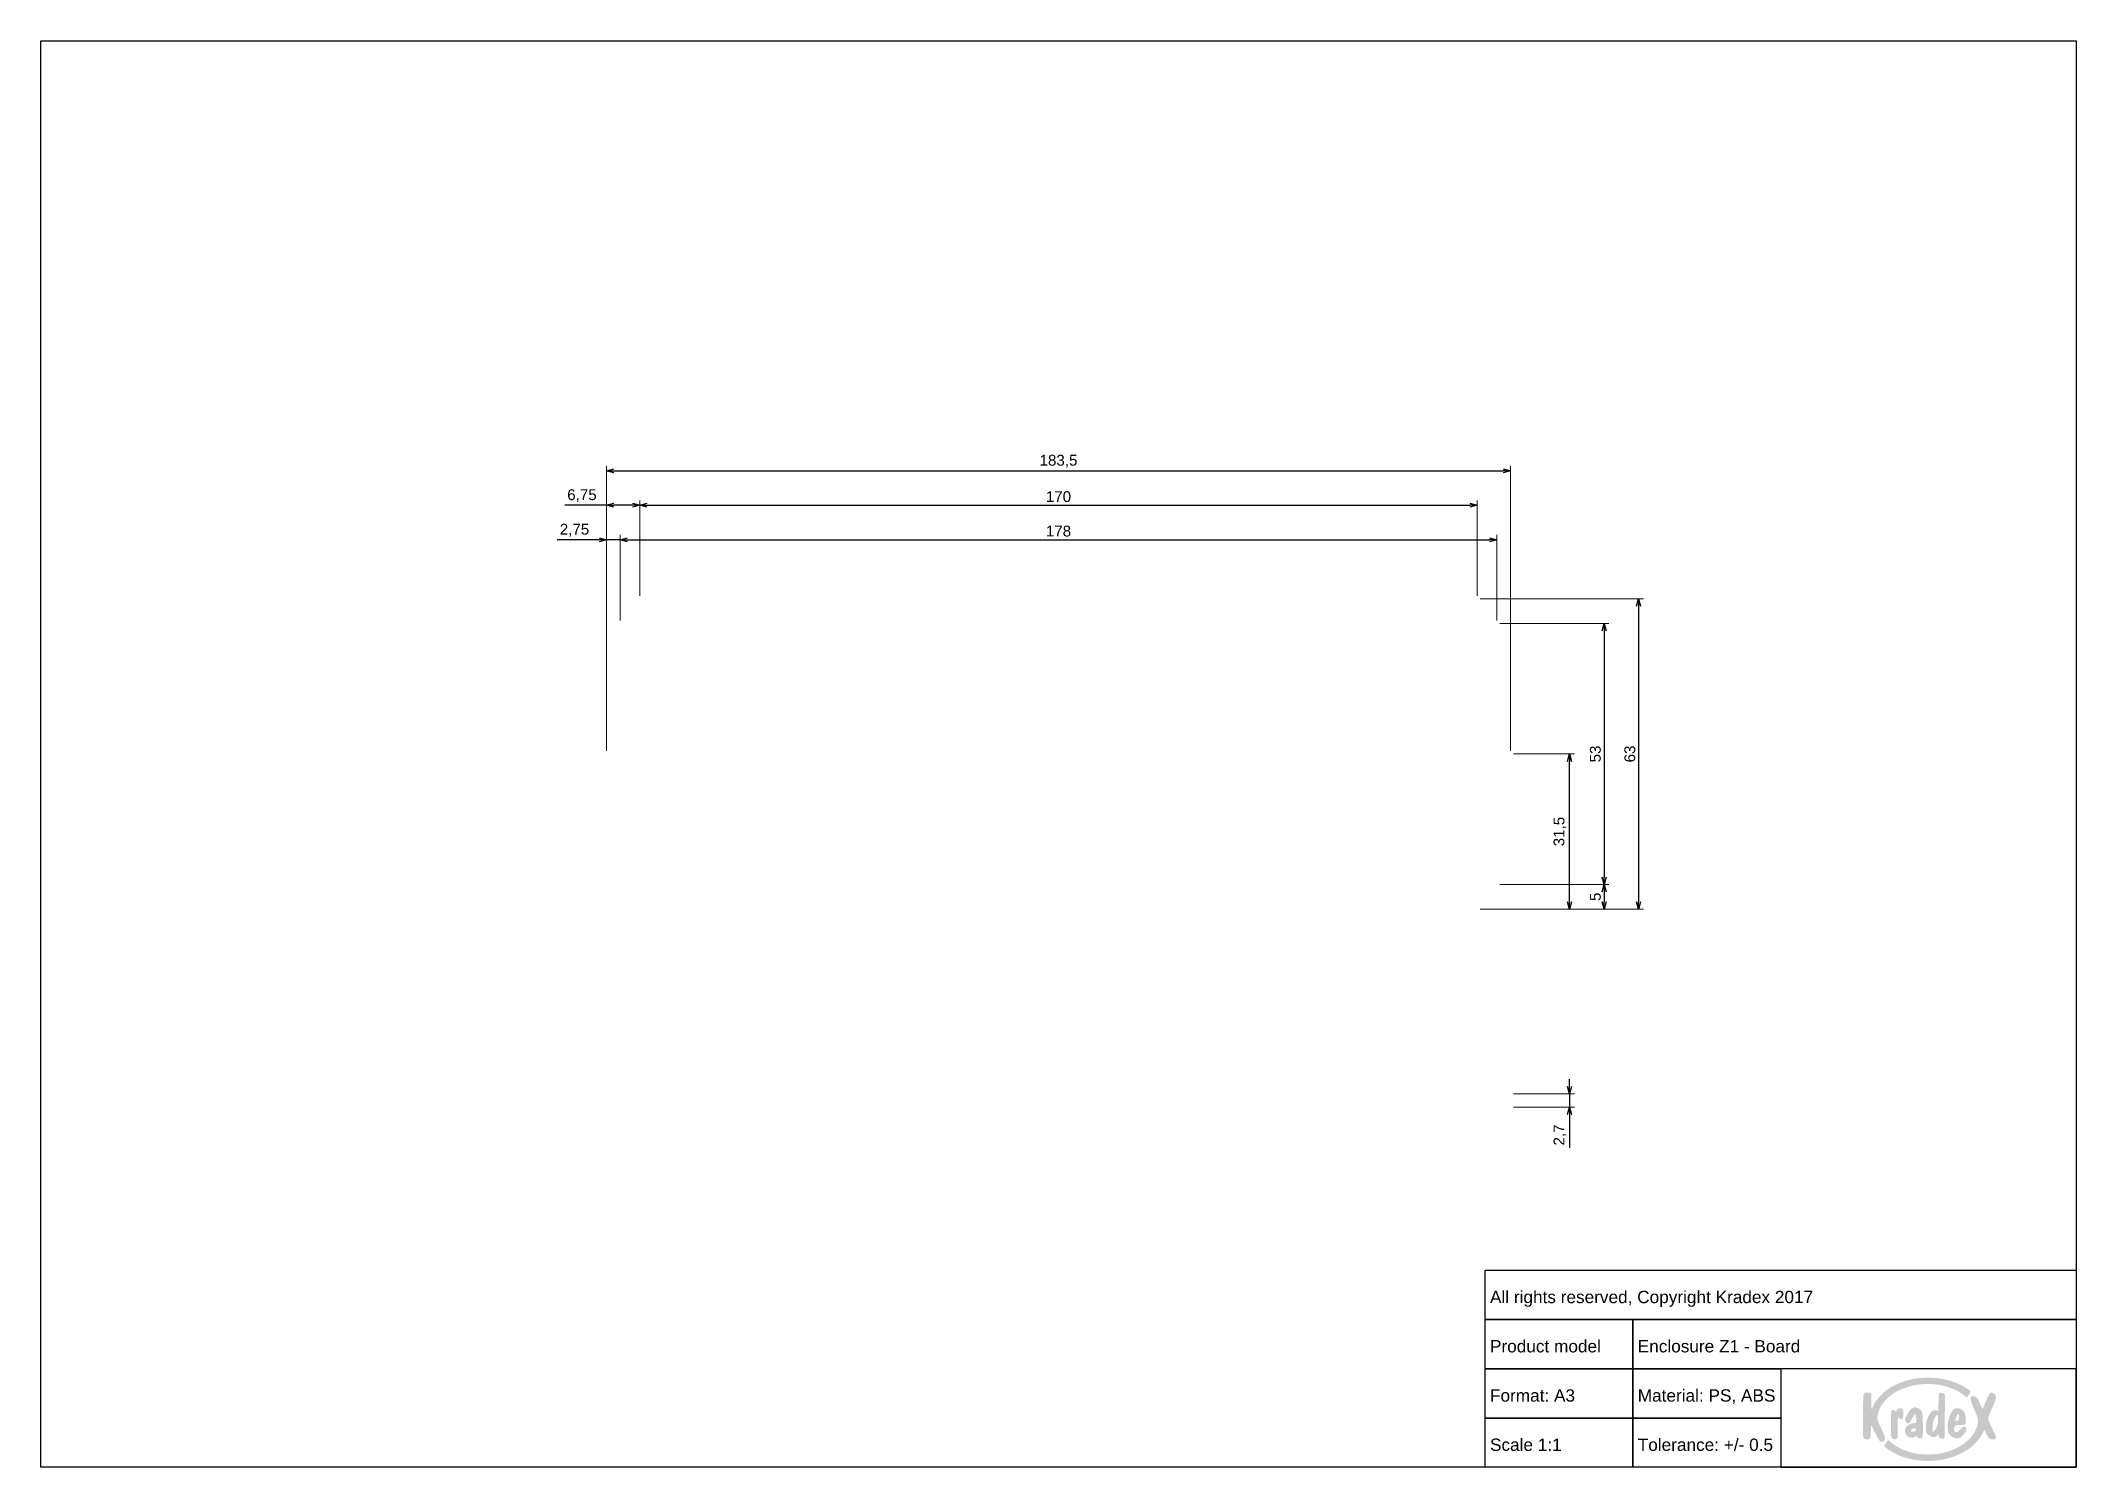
# Paper-space layout 'Board' of a CAD drawing. Header units: millimetres. Extents: x 0 to 413, y 1 to 290.
import ezdxf

# ---------------------------------------------------------------- set-up
doc = ezdxf.new("R2010")
doc.units = ezdxf.units.MM
doc.layers.add('MD_Annotation', color=7, linetype='Continuous', lineweight=25)
doc.layers.add('Tabelka', color=7, linetype='Continuous')
doc.styles.get("Standard").update_dxf_attribs({"font": 'arial.ttf'})
doc.dimstyles.new('ISO-25', dxfattribs={"dimtxt": 2.2, "dimasz": 1.5, "dimexe": 1, "dimexo": 0.625, "dimtad": 1, "dimrnd": 0.05, "dimtxsty": 'Standard', "dimblk": 'OPEN30', "dimcen": 2.5, "dimadec": 0, "dimazin": 0, "dimtfac": 1, "dimtmove": 0, "dimatfit": 3, "dimfxl": 1, "dimlwe": 18, "dimarcsym": 0})

# ---------------------------------------------------------------- blocks, each defined once
blk = doc.blocks.new('_Open30')
at = {"color": 0, "linetype": 'ByBlock', "lineweight": -2}
for p, q in [((-1, 0.27), (0, 0)), ((0, 0), (-1, -0.27)), ((0, 0), (-1, 0))]:
    blk.add_line(p, q, dxfattribs=at)
blk = doc.blocks.new('*D65')
at = {"layer": 'Defpoints', "color": 0, "transparency": 16777216}
for p in [(298.6, 202.86), (115.1, 145.36), (298.6, 145.36)]:
    blk.add_point(p, dxfattribs=at)
at = {"layer": 'MD_Annotation', "color": 0, "lineweight": 18, "transparency": 16777216}
for p, q in [((115.1, 145.98), (115.1, 203.86)), ((298.6, 145.98), (298.6, 203.86))]:
    blk.add_line(p, q, dxfattribs=at)
at = {"layer": 'MD_Annotation', "color": 0, "lineweight": -2, "transparency": 16777216}
blk.add_line((116.6, 202.86), (297.1, 202.86), dxfattribs=at)
at = {"layer": 'MD_Annotation', "color": 0, "lineweight": -2, "transparency": 16777216, "xscale": 1.5, "yscale": 1.5, "zscale": 1.5, "rotation": 180}
blk.add_blockref('_Open30', (115.1, 202.86), dxfattribs=at)
at = {"layer": 'MD_Annotation', "color": 0, "lineweight": -2, "transparency": 16777216, "xscale": 1.5, "yscale": 1.5, "zscale": 1.5}
blk.add_blockref('_Open30', (298.6, 202.86), dxfattribs=at)
at = {"layer": 'MD_Annotation', "color": 0, "transparency": 16777216, "insert": (206.85, 204.8), "char_height": 2.2, "attachment_point": 5}
blk.add_mtext('183,5', dxfattribs=at)
blk = doc.blocks.new('*D66')
at = {"layer": 'Defpoints', "color": 0, "transparency": 16777216}
for p in [(291.85, 176.86), (291.85, 113.86), (324.6, 113.86)]:
    blk.add_point(p, dxfattribs=at)
at = {"layer": 'MD_Annotation', "color": 0, "lineweight": 18, "transparency": 16777216}
for p, q in [((292.47, 176.86), (325.6, 176.86)), ((292.47, 113.86), (325.6, 113.86))]:
    blk.add_line(p, q, dxfattribs=at)
at = {"layer": 'MD_Annotation', "color": 0, "lineweight": -2, "transparency": 16777216}
blk.add_line((324.6, 175.36), (324.6, 115.36), dxfattribs=at)
at = {"layer": 'MD_Annotation', "color": 0, "lineweight": -2, "transparency": 16777216, "xscale": 1.5, "yscale": 1.5, "zscale": 1.5}
for p, rotation in [((324.6, 176.86), 90), ((324.6, 113.86), 270)]:
    blk.add_blockref('_Open30', p, dxfattribs=dict(at, rotation=rotation))
at = {"layer": 'MD_Annotation', "color": 0, "transparency": 16777216, "insert": (322.85, 145.36), "char_height": 2.2, "attachment_point": 5, "rotation": 90}
blk.add_mtext('63', dxfattribs=at)
blk = doc.blocks.new('*D67')
at = {"layer": 'Defpoints', "color": 0, "transparency": 16777216}
for p in [(298.6, 76.35), (298.6, 73.65), (310.6, 73.65)]:
    blk.add_point(p, dxfattribs=at)
at = {"layer": 'MD_Annotation', "color": 0, "lineweight": -2, "transparency": 16777216}
for p, q in [((310.6, 77.85), (310.6, 79.35)), ((310.6, 76.35), (310.6, 73.65)), ((310.6, 72.15), (310.6, 65.36))]:
    blk.add_line(p, q, dxfattribs=at)
at = {"layer": 'MD_Annotation', "color": 0, "lineweight": 18, "transparency": 16777216}
for p, q in [((299.22, 76.35), (311.6, 76.35)), ((299.22, 73.65), (311.6, 73.65))]:
    blk.add_line(p, q, dxfattribs=at)
at = {"layer": 'MD_Annotation', "color": 0, "lineweight": -2, "transparency": 16777216, "xscale": 1.5, "yscale": 1.5, "zscale": 1.5}
for p, rotation in [((310.6, 76.35), 270), ((310.6, 73.65), 90)]:
    blk.add_blockref('_Open30', p, dxfattribs=dict(at, rotation=rotation))
at = {"layer": 'MD_Annotation', "color": 0, "transparency": 16777216, "insert": (308.65, 68), "char_height": 2.2, "attachment_point": 5, "rotation": 90}
blk.add_mtext('2,7', dxfattribs=at)
blk = doc.blocks.new('*D68')
at = {"layer": 'Defpoints', "color": 0, "transparency": 16777216}
for p in [(298.6, 145.36), (310.6, 145.36), (291.85, 113.86)]:
    blk.add_point(p, dxfattribs=at)
at = {"layer": 'MD_Annotation', "color": 0, "lineweight": 18, "transparency": 16777216}
for p, q in [((299.22, 145.36), (311.6, 145.36)), ((292.47, 113.86), (311.6, 113.86))]:
    blk.add_line(p, q, dxfattribs=at)
at = {"layer": 'MD_Annotation', "color": 0, "lineweight": -2, "transparency": 16777216}
blk.add_line((310.6, 115.36), (310.6, 143.86), dxfattribs=at)
at = {"layer": 'MD_Annotation', "color": 0, "lineweight": -2, "transparency": 16777216, "xscale": 1.5, "yscale": 1.5, "zscale": 1.5}
for p, rotation in [((310.6, 145.36), 90), ((310.6, 113.86), 270)]:
    blk.add_blockref('_Open30', p, dxfattribs=dict(at, rotation=rotation))
at = {"layer": 'MD_Annotation', "color": 0, "transparency": 16777216, "insert": (308.65, 129.61), "char_height": 2.2, "attachment_point": 5, "rotation": 90}
blk.add_mtext('31,5', dxfattribs=at)
blk = doc.blocks.new('*D120')
at = {"layer": 'Defpoints', "color": 0, "transparency": 16777216}
for p in [(295.85, 118.86), (291.85, 113.86), (317.6, 113.86)]:
    blk.add_point(p, dxfattribs=at)
at = {"layer": 'MD_Annotation', "color": 0, "lineweight": 18, "transparency": 16777216}
for p, q in [((296.47, 118.86), (318.6, 118.86)), ((292.47, 113.86), (318.6, 113.86))]:
    blk.add_line(p, q, dxfattribs=at)
at = {"layer": 'MD_Annotation', "color": 0, "lineweight": -2, "transparency": 16777216}
blk.add_line((317.6, 117.36), (317.6, 115.36), dxfattribs=at)
at = {"layer": 'MD_Annotation', "color": 0, "lineweight": -2, "transparency": 16777216, "xscale": 1.5, "yscale": 1.5, "zscale": 1.5}
for p, rotation in [((317.6, 118.86), 90), ((317.6, 113.86), 270)]:
    blk.add_blockref('_Open30', p, dxfattribs=dict(at, rotation=rotation))
at = {"layer": 'MD_Annotation', "color": 0, "transparency": 16777216, "insert": (315.85, 116.36), "char_height": 2.2, "attachment_point": 5, "rotation": 90}
blk.add_mtext('5', dxfattribs=at)
blk = doc.blocks.new('*D193')
at = {"layer": 'Defpoints', "color": 0, "transparency": 16777216}
for p in [(117.85, 188.86), (117.85, 171.86), (115.1, 145.36)]:
    blk.add_point(p, dxfattribs=at)
at = {"layer": 'MD_Annotation', "color": 0, "lineweight": -2, "transparency": 16777216}
for p, q in [((113.6, 188.86), (105.08, 188.86)), ((117.85, 188.86), (115.1, 188.86)), ((119.35, 188.86), (120.85, 188.86))]:
    blk.add_line(p, q, dxfattribs=at)
at = {"layer": 'MD_Annotation', "color": 0, "lineweight": 18, "transparency": 16777216}
for p, q in [((115.1, 145.98), (115.1, 189.86)), ((117.85, 172.48), (117.85, 189.86))]:
    blk.add_line(p, q, dxfattribs=at)
at = {"layer": 'MD_Annotation', "color": 0, "lineweight": -2, "transparency": 16777216, "xscale": 1.5, "yscale": 1.5, "zscale": 1.5}
blk.add_blockref('_Open30', (115.1, 188.86), dxfattribs=at)
at = {"layer": 'MD_Annotation', "color": 0, "lineweight": -2, "transparency": 16777216, "xscale": 1.5, "yscale": 1.5, "zscale": 1.5, "rotation": 180}
blk.add_blockref('_Open30', (117.85, 188.86), dxfattribs=at)
at = {"layer": 'MD_Annotation', "color": 0, "transparency": 16777216, "insert": (108.59, 190.8), "char_height": 2.2, "attachment_point": 5}
blk.add_mtext('2,75', dxfattribs=at)
blk = doc.blocks.new('*D194')
at = {"layer": 'Defpoints', "color": 0, "transparency": 16777216}
for p in [(121.85, 195.86), (121.85, 176.86), (115.1, 145.36)]:
    blk.add_point(p, dxfattribs=at)
at = {"layer": 'MD_Annotation', "color": 0, "lineweight": -2, "transparency": 16777216}
for p, q in [((115.1, 195.86), (106.6, 195.86)), ((120.35, 195.86), (116.6, 195.86))]:
    blk.add_line(p, q, dxfattribs=at)
at = {"layer": 'MD_Annotation', "color": 0, "lineweight": 18, "transparency": 16777216}
for p, q in [((115.1, 145.98), (115.1, 196.86)), ((121.85, 177.48), (121.85, 196.86))]:
    blk.add_line(p, q, dxfattribs=at)
at = {"layer": 'MD_Annotation', "color": 0, "lineweight": -2, "transparency": 16777216, "xscale": 1.5, "yscale": 1.5, "zscale": 1.5, "rotation": 180}
blk.add_blockref('_Open30', (115.1, 195.86), dxfattribs=at)
at = {"layer": 'MD_Annotation', "color": 0, "lineweight": -2, "transparency": 16777216, "xscale": 1.5, "yscale": 1.5, "zscale": 1.5}
blk.add_blockref('_Open30', (121.85, 195.86), dxfattribs=at)
at = {"layer": 'MD_Annotation', "color": 0, "transparency": 16777216, "insert": (110.1, 197.8), "char_height": 2.2, "attachment_point": 5}
blk.add_mtext('6,75', dxfattribs=at)
blk = doc.blocks.new('*D195')
at = {"layer": 'Defpoints', "color": 0, "transparency": 16777216}
for p in [(291.85, 195.86), (121.85, 176.86), (291.85, 176.86)]:
    blk.add_point(p, dxfattribs=at)
at = {"layer": 'MD_Annotation', "color": 0, "lineweight": 18, "transparency": 16777216}
for p, q in [((121.85, 177.48), (121.85, 196.86)), ((291.85, 177.48), (291.85, 196.86))]:
    blk.add_line(p, q, dxfattribs=at)
at = {"layer": 'MD_Annotation', "color": 0, "lineweight": -2, "transparency": 16777216}
blk.add_line((123.35, 195.86), (290.35, 195.86), dxfattribs=at)
at = {"layer": 'MD_Annotation', "color": 0, "lineweight": -2, "transparency": 16777216, "xscale": 1.5, "yscale": 1.5, "zscale": 1.5, "rotation": 180}
blk.add_blockref('_Open30', (121.85, 195.86), dxfattribs=at)
at = {"layer": 'MD_Annotation', "color": 0, "lineweight": -2, "transparency": 16777216, "xscale": 1.5, "yscale": 1.5, "zscale": 1.5}
blk.add_blockref('_Open30', (291.85, 195.86), dxfattribs=at)
at = {"layer": 'MD_Annotation', "color": 0, "transparency": 16777216, "insert": (206.85, 197.61), "char_height": 2.2, "attachment_point": 5}
blk.add_mtext('170', dxfattribs=at)
blk = doc.blocks.new('*D196')
at = {"layer": 'Defpoints', "color": 0, "transparency": 16777216}
for p in [(295.85, 188.86), (117.85, 171.86), (295.85, 171.86)]:
    blk.add_point(p, dxfattribs=at)
at = {"layer": 'MD_Annotation', "color": 0, "lineweight": 18, "transparency": 16777216}
for p, q in [((117.85, 172.48), (117.85, 189.86)), ((295.85, 172.48), (295.85, 189.86))]:
    blk.add_line(p, q, dxfattribs=at)
at = {"layer": 'MD_Annotation', "color": 0, "lineweight": -2, "transparency": 16777216}
blk.add_line((119.35, 188.86), (294.35, 188.86), dxfattribs=at)
at = {"layer": 'MD_Annotation', "color": 0, "lineweight": -2, "transparency": 16777216, "xscale": 1.5, "yscale": 1.5, "zscale": 1.5, "rotation": 180}
blk.add_blockref('_Open30', (117.85, 188.86), dxfattribs=at)
at = {"layer": 'MD_Annotation', "color": 0, "lineweight": -2, "transparency": 16777216, "xscale": 1.5, "yscale": 1.5, "zscale": 1.5}
blk.add_blockref('_Open30', (295.85, 188.86), dxfattribs=at)
at = {"layer": 'MD_Annotation', "color": 0, "transparency": 16777216, "insert": (206.85, 190.61), "char_height": 2.2, "attachment_point": 5}
blk.add_mtext('178', dxfattribs=at)
blk = doc.blocks.new('*D197')
at = {"layer": 'Defpoints', "color": 0, "transparency": 16777216}
for p in [(295.85, 171.86), (295.85, 118.86), (317.6, 118.86)]:
    blk.add_point(p, dxfattribs=at)
at = {"layer": 'MD_Annotation', "color": 0, "lineweight": 18, "transparency": 16777216}
for p, q in [((296.47, 171.86), (318.6, 171.86)), ((296.47, 118.86), (318.6, 118.86))]:
    blk.add_line(p, q, dxfattribs=at)
at = {"layer": 'MD_Annotation', "color": 0, "lineweight": -2, "transparency": 16777216}
blk.add_line((317.6, 170.36), (317.6, 120.36), dxfattribs=at)
at = {"layer": 'MD_Annotation', "color": 0, "lineweight": -2, "transparency": 16777216, "xscale": 1.5, "yscale": 1.5, "zscale": 1.5}
for p, rotation in [((317.6, 171.86), 90), ((317.6, 118.86), 270)]:
    blk.add_blockref('_Open30', p, dxfattribs=dict(at, rotation=rotation))
at = {"layer": 'MD_Annotation', "color": 0, "transparency": 16777216, "insert": (315.85, 145.36), "char_height": 2.2, "attachment_point": 5, "rotation": 90}
blk.add_mtext('53', dxfattribs=at)

psp = doc.layouts.new('Board')

# ---------------------------------------------------------------- hatches: boundary and pattern name
at = {"layer": 'Tabelka', "true_color": 0x00539f}
h = psp.add_hatch(color=154, dxfattribs=at)
h.dxf.hatch_style = 2
edge = h.paths.add_edge_path()
edge.add_spline(control_points=[(374.4, 7.291), (374.4, 7.291), (373.458, 9.308), (373.458, 9.308), (372.975, 10.322), (373.083, 10.415), (373.09, 10.696), (373.101, 10.824), (373.146, 11.07), (373.22, 11.439), (374.094, 14.929), (378.297, 17.44), (383.379, 17.44), (386.487, 17.44), (389.258, 16.41), (391.088, 14.808), (391.159, 14.745), (391.251, 14.719), (391.315, 14.808), (391.355, 14.864), (391.986, 15.697), (392.028, 15.751), (392.094, 15.836), (392.113, 15.932), (391.994, 16.024), (389.85, 17.691), (386.783, 18.731), (383.379, 18.731), (378.309, 18.731), (373.99, 16.42), (372.343, 13.182), (372.297, 13.086), (372.285, 13.059), (372.23, 12.946), (371.94, 12.244), (371.86, 12.131), (371.873, 12.93), (371.873, 12.93), (371.902, 15.067), (371.902, 15.067), (371.91, 15.573), (371.52, 15.702), (370.894, 15.687), (370.421, 15.677), (370.214, 15.474), (370.213, 15.123), (370.213, 15.123), (370.185, 6.943), (370.185, 6.943), (370.184, 6.556), (370.452, 6.172), (370.962, 6.154), (371.498, 6.136), (371.693, 6.457), (371.706, 6.718), (371.757, 7.752), (371.783, 8.272), (371.783, 8.595), (371.769, 9.415), (371.889, 9.015), (372.065, 8.637), (372.439, 7.826), (372.964, 6.854), (373.499, 5.981), (373.68, 5.687), (374.059, 5.607), (374.365, 5.809), (374.947, 6.192), (374.583, 6.886), (374.4, 7.291), (374.4, 7.291), (374.4, 7.291), (374.4, 7.291)], knot_values=[0, 0, 0, 0, 1, 1, 1, 2, 2, 2, 3, 3, 3, 4, 4, 4, 5, 5, 5, 6, 6, 6, 7, 7, 7, 8, 8, 8, 9, 9, 9, 10, 10, 10, 11, 11, 11, 12, 12, 12, 13, 13, 13, 14, 14, 14, 15, 15, 15, 16, 16, 16, 17, 17, 17, 18, 18, 18, 19, 19, 19, 20, 20, 20, 21, 21, 21, 22, 22, 22, 23, 23, 23, 24, 24, 24, 24], degree=3, periodic=0)
edge = h.paths.add_edge_path()
edge.add_spline(control_points=[(377.556, 10.414), (377.786, 9.987), (378.382, 10.376), (378.382, 11.011), (378.382, 11.162), (378.382, 11.806), (378.382, 11.806), (378.382, 12.279), (378.072, 12.506), (377.748, 12.506), (377.398, 12.506), (377.217, 12.412), (377.112, 12.234), (377.071, 12.164), (377.026, 11.847), (376.849, 11.865), (376.673, 11.882), (376.626, 12.163), (376.319, 12.169), (376.067, 12.169), (375.848, 12.04), (375.848, 11.516), (375.848, 11.516), (375.848, 7.127), (375.848, 7.127), (375.848, 6.758), (376.055, 6.191), (376.598, 6.191), (377.099, 6.191), (377.211, 6.475), (377.215, 6.676), (377.215, 6.676), (377.207, 8.874), (377.229, 9.968), (377.242, 10.63), (377.305, 10.878), (377.556, 10.414), (377.556, 10.414), (377.556, 10.414), (377.556, 10.414)], knot_values=[0, 0, 0, 0, 1, 1, 1, 2, 2, 2, 3, 3, 3, 4, 4, 4, 5, 5, 5, 6, 6, 6, 7, 7, 7, 8, 8, 8, 9, 9, 9, 10, 10, 10, 11, 11, 11, 12, 12, 12, 13, 13, 13, 13], degree=3, periodic=0)
edge = h.paths.add_edge_path()
edge.add_spline(control_points=[(380.113, 9.439), (379.525, 9.316), (378.763, 8.808), (378.708, 8.053), (378.635, 7.063), (379.492, 6.305), (380.421, 6.565), (380.886, 6.695), (380.88, 7.04), (381.115, 6.729), (381.236, 6.568), (381.403, 6.369), (381.715, 6.369), (382.059, 6.369), (382.236, 6.493), (382.29, 6.801), (382.362, 7.207), (382.315, 11.04), (382.292, 11.179), (382.22, 11.625), (382.082, 11.983), (381.812, 12.229), (381.539, 12.477), (380.959, 12.729), (380.581, 12.676), (379.876, 12.579), (379.309, 11.602), (379.045, 11.075), (378.949, 10.883), (378.562, 10.051), (378.852, 9.762), (378.852, 9.762), (379.015, 9.598), (379.015, 9.598), (379.257, 9.357), (379.567, 9.472), (379.695, 9.688), (379.695, 9.688), (380.236, 10.591), (380.502, 11.045), (380.601, 11.214), (381.001, 11.728), (381.005, 10.024), (381.007, 9.173), (380.774, 9.576), (380.113, 9.439), (380.113, 9.439), (380.113, 9.439), (380.113, 9.439)], knot_values=[0, 0, 0, 0, 1, 1, 1, 2, 2, 2, 3, 3, 3, 4, 4, 4, 5, 5, 5, 6, 6, 6, 7, 7, 7, 8, 8, 8, 9, 9, 9, 10, 10, 10, 11, 11, 11, 12, 12, 12, 13, 13, 13, 14, 14, 14, 15, 15, 15, 16, 16, 16, 16], degree=3, periodic=0)
edge = h.paths.add_edge_path()
edge.add_spline(control_points=[(380.498, 7.729), (380.118, 7.685), (379.624, 7.769), (379.985, 8.156), (380.212, 8.4), (380.399, 8.419), (380.652, 8.451), (381.082, 8.505), (381.111, 7.801), (380.498, 7.729)], knot_values=[0, 0, 0, 0, 1, 1, 1, 2, 2, 2, 3, 3, 3, 3], degree=3, periodic=0)
edge = h.paths.add_edge_path()
edge.add_spline(control_points=[(386.384, 6.308), (386.674, 6.308), (386.735, 6.382), (386.737, 6.589), (386.737, 6.589), (386.82, 15.036), (386.82, 15.036), (386.824, 15.508), (386.259, 15.655), (385.958, 15.655), (385.713, 15.655), (385.56, 15.554), (385.554, 15.281), (385.554, 15.281), (385.472, 11.866), (385.472, 11.866), (384.065, 13.004), (382.946, 10.293), (382.946, 8.919), (382.946, 7.545), (383.043, 7.442), (383.455, 7.101), (383.78, 6.831), (384.073, 6.645), (384.445, 6.645), (384.721, 6.645), (384.893, 6.692), (385.182, 6.914), (385.471, 7.135), (385.557, 7.15), (385.557, 7.15), (385.557, 7.15), (385.557, 6.859), (385.557, 6.859), (385.557, 6.565), (385.907, 6.308), (386.384, 6.308)], knot_values=[0, 0, 0, 0, 1, 1, 1, 2, 2, 2, 3, 3, 3, 4, 4, 4, 5, 5, 5, 6, 6, 6, 7, 7, 7, 8, 8, 8, 9, 9, 9, 10, 10, 10, 11, 11, 11, 12, 12, 12, 12], degree=3, periodic=0)
edge = h.paths.add_edge_path()
edge.add_spline(control_points=[(385.118, 8.63), (384.366, 7.389), (384.294, 7.54), (384.294, 8.498), (384.294, 10.08), (384.907, 11.124), (385.254, 11.124), (385.336, 11.124), (385.388, 11.04), (385.388, 10.864), (385.388, 10.127), (385.464, 9.201), (385.118, 8.63), (385.118, 8.63), (385.118, 8.63), (385.118, 8.63)], knot_values=[0, 0, 0, 0, 1, 1, 1, 2, 2, 2, 3, 3, 3, 4, 4, 4, 5, 5, 5, 5], degree=3, periodic=0)
edge = h.paths.add_edge_path()
edge.add_spline(control_points=[(389.492, 9.095), (389.492, 9.095), (390.616, 9.136), (390.616, 9.136), (390.9, 9.169), (391, 9.239), (391, 9.569), (391, 9.569), (391, 10.786), (391, 10.786), (391, 11.449), (390.571, 11.953), (390.321, 12.145), (390.076, 12.335), (389.597, 12.551), (389.208, 12.534), (388.481, 12.526), (387.981, 11.545), (387.757, 10.874), (387.502, 10.107), (387.353, 9.558), (387.353, 8.481), (387.353, 7.405), (387.907, 6.919), (388.132, 6.77), (388.92, 6.249), (389.724, 6.275), (390.195, 6.747), (390.499, 7.049), (390.93, 7.43), (391.129, 8.003), (391.191, 8.158), (391.194, 8.457), (391.022, 8.63), (390.832, 8.825), (390.588, 8.908), (390.33, 8.65), (390.33, 8.65), (389.54, 7.837), (389.54, 7.837), (389.076, 7.36), (388.517, 7.777), (388.672, 8.45), (388.8, 9.015), (389.065, 9.079), (389.492, 9.095)], knot_values=[0, 0, 0, 0, 1, 1, 1, 2, 2, 2, 3, 3, 3, 4, 4, 4, 5, 5, 5, 6, 6, 6, 7, 7, 7, 8, 8, 8, 9, 9, 9, 10, 10, 10, 11, 11, 11, 12, 12, 12, 13, 13, 13, 14, 14, 14, 15, 15, 15, 15], degree=3, periodic=0)
edge = h.paths.add_edge_path()
edge.add_spline(control_points=[(388.924, 10.239), (389.036, 10.542), (389.263, 11.388), (389.53, 11.378), (389.621, 11.375), (389.683, 11.262), (389.69, 11.092), (389.704, 10.755), (389.684, 10.662), (389.684, 10.397), (389.684, 10.194), (389.665, 10.099), (389.493, 10.041), (389.052, 9.892), (388.814, 9.944), (388.924, 10.239), (388.924, 10.239), (388.924, 10.239), (388.924, 10.239)], knot_values=[0, 0, 0, 0, 1, 1, 1, 2, 2, 2, 3, 3, 3, 4, 4, 4, 5, 5, 5, 6, 6, 6, 6], degree=3, periodic=0)
edge = h.paths.add_edge_path()
edge.add_spline(control_points=[(395.857, 9.549), (395.528, 10.214), (395.469, 10.444), (395.964, 11.589), (395.964, 11.589), (397.023, 14.032), (397.023, 14.032), (397.224, 14.496), (397.262, 15.1), (396.858, 15.427), (396.119, 16.025), (395.832, 15.605), (395.13, 13.964), (394.389, 12.234), (394.639, 12.082), (394.138, 13.014), (394.138, 13.014), (393.509, 14.329), (393.509, 14.329), (393.296, 14.775), (392.902, 14.907), (392.583, 14.969), (391.831, 15.116), (391.874, 14.475), (392.282, 13.463), (392.282, 13.463), (393.098, 11.441), (393.098, 11.441), (393.452, 10.563), (393.697, 10.181), (393.476, 9.344), (393.398, 9.049), (393.304, 8.769), (393.199, 8.498), (393.177, 8.439), (393.17, 8.424), (393.128, 8.321), (391.925, 5.32), (387.94, 3.108), (383.379, 3.108), (380.107, 3.108), (377.219, 4.191), (375.426, 5.967), (375.353, 6.037), (375.263, 6.041), (375.189, 5.963), (375.125, 5.871), (374.537, 4.99), (374.495, 4.92), (374.453, 4.851), (374.481, 4.755), (374.531, 4.714), (376.807, 2.825), (379.854, 1.817), (383.379, 1.817), (388.572, 1.817), (392.965, 4.248), (394.53, 7.605), (394.549, 7.645), (394.573, 7.698), (394.595, 7.754), (394.929, 8.701), (394.882, 7.745), (395.455, 6.822), (395.947, 6.029), (396.493, 6.127), (396.825, 6.201), (397.27, 6.3), (397.247, 6.739), (396.893, 7.453), (396.893, 7.453), (395.857, 9.549), (395.857, 9.549), (395.857, 9.549), (395.857, 9.549), (395.857, 9.549)], knot_values=[0, 0, 0, 0, 1, 1, 1, 2, 2, 2, 3, 3, 3, 4, 4, 4, 5, 5, 5, 6, 6, 6, 7, 7, 7, 8, 8, 8, 9, 9, 9, 10, 10, 10, 11, 11, 11, 12, 12, 12, 13, 13, 13, 14, 14, 14, 15, 15, 15, 16, 16, 16, 17, 17, 17, 18, 18, 18, 19, 19, 19, 20, 20, 20, 21, 21, 21, 22, 22, 22, 23, 23, 23, 24, 24, 24, 25, 25, 25, 25], degree=3, periodic=0)

# ---------------------------------------------------------------- linework, layer by layer
at = {"layer": 'Tabelka'}
for points in [[(0.22, 290.193), (413.476, 290.193), (413.476, 0.521), (0.22, 0.521)], [(413.476, 30.521), (293.476, 30.521), (293.476, 40.521), (413.476, 40.521)], [(323.476, 20.521), (293.476, 20.521), (293.476, 30.521), (323.476, 30.521)], [(413.476, 20.521), (323.476, 20.521), (323.476, 30.521), (413.476, 30.521)], [(323.476, 10.521), (293.476, 10.521), (293.476, 20.521), (323.476, 20.521)], [(353.476, 10.521), (323.476, 10.521), (323.476, 20.521), (353.476, 20.521)], [(413.476, 20.521), (353.476, 20.521), (353.476, 0.521), (413.476, 0.521)], [(323.476, 0.521), (293.476, 0.521), (293.476, 10.521), (323.476, 10.521)], [(353.476, 0.521), (323.476, 0.521), (323.476, 10.521), (353.476, 10.521)]]:
    psp.add_lwpolyline(points, close=True, dxfattribs=at)

# ---------------------------------------------------------------- texts
at = {"insert": (293.476, 40.521), "char_height": 2.5, "attachment_point": 1}
psp.add_mtext_dynamic_manual_height_columns('\\P All rights reserved, Copyright Kradex 2017', width=120, gutter_width=12.5, heights=[0], dxfattribs=at)
at = {"layer": 'Tabelka', "char_height": 2.5, "attachment_point": 1}
for s, width, heights, insert in [('\\pi15;\\P\\pi0; Product model', 30, [9.962], (293.476, 30.521)), ('\\P Enclosure Z1 - Board', 90, [0], (323.476, 30.521)), ('\\P Format: A3', 30, [0], (293.476, 20.521)), ('\\P Material: PS, ABS', 30, [0], (323.476, 20.521)), ('\\P Scale 1:1', 30, [0], (293.476, 10.521)), ('\\P Tolerance: +/- 0.5', 30, [0], (323.476, 10.521))]:
    psp.add_mtext_dynamic_manual_height_columns(s, width=width, gutter_width=12.5, heights=heights, dxfattribs=dict(at, insert=insert))

# ---------------------------------------------------------------- dimensions: what is measured, and where the dimension line sits
at = {"layer": 'MD_Annotation'}
for base, p1, p2, angle, picture, middle in [((298.598, 202.857), (115.098, 145.357), (298.598, 145.357), 180, '*D65', (206.848, 204.804)), ((291.848, 195.857), (121.848, 176.857), (291.848, 176.857), 180, '*D195', (206.848, 197.605)), ((295.848, 188.857), (117.848, 171.857), (295.848, 171.857), 180, '*D196', (206.848, 190.605)), ((317.598, 118.857), (295.848, 171.857), (295.848, 118.857), 90, '*D197', (315.849, 145.357)), ((310.598, 145.357), (291.848, 113.857), (298.598, 145.357), 90, '*D68', (308.651, 129.607)), ((317.598, 113.857), (295.848, 118.857), (291.848, 113.857), 90, '*D120', (315.854, 116.357)), ((310.598, 73.651), (298.598, 76.351), (298.598, 73.651), 90, '*D67', (308.651, 68.005))]:
    dim = psp.add_linear_dim(base=base, p1=p1, p2=p2, angle=angle, dimstyle='ISO-25', override={"dimlfac": -1}, dxfattribs=at)
    dim.commit()
    dim.dimension.update_dxf_attribs({"geometry": picture, "text_midpoint": middle})
for base, p1, p2, angle, picture, middle in [((121.848, 195.857), (115.098, 145.357), (121.848, 176.857), 180, '*D194', (110.101, 195.857)), ((117.848, 188.857), (115.098, 145.357), (117.848, 171.857), 180, '*D193', (108.589, 188.857)), ((324.598, 113.857), (291.848, 176.857), (291.848, 113.857), 90, '*D66', (324.598, 145.357))]:
    dim = psp.add_linear_dim(base=base, p1=p1, p2=p2, angle=angle, dimstyle='ISO-25', override={"dimlfac": -1}, dxfattribs=at)
    dim.commit()
    dim.dimension.update_dxf_attribs({"geometry": picture, "text_midpoint": middle, "dimtype": 160})

doc.saveas('drawing.dxf')
